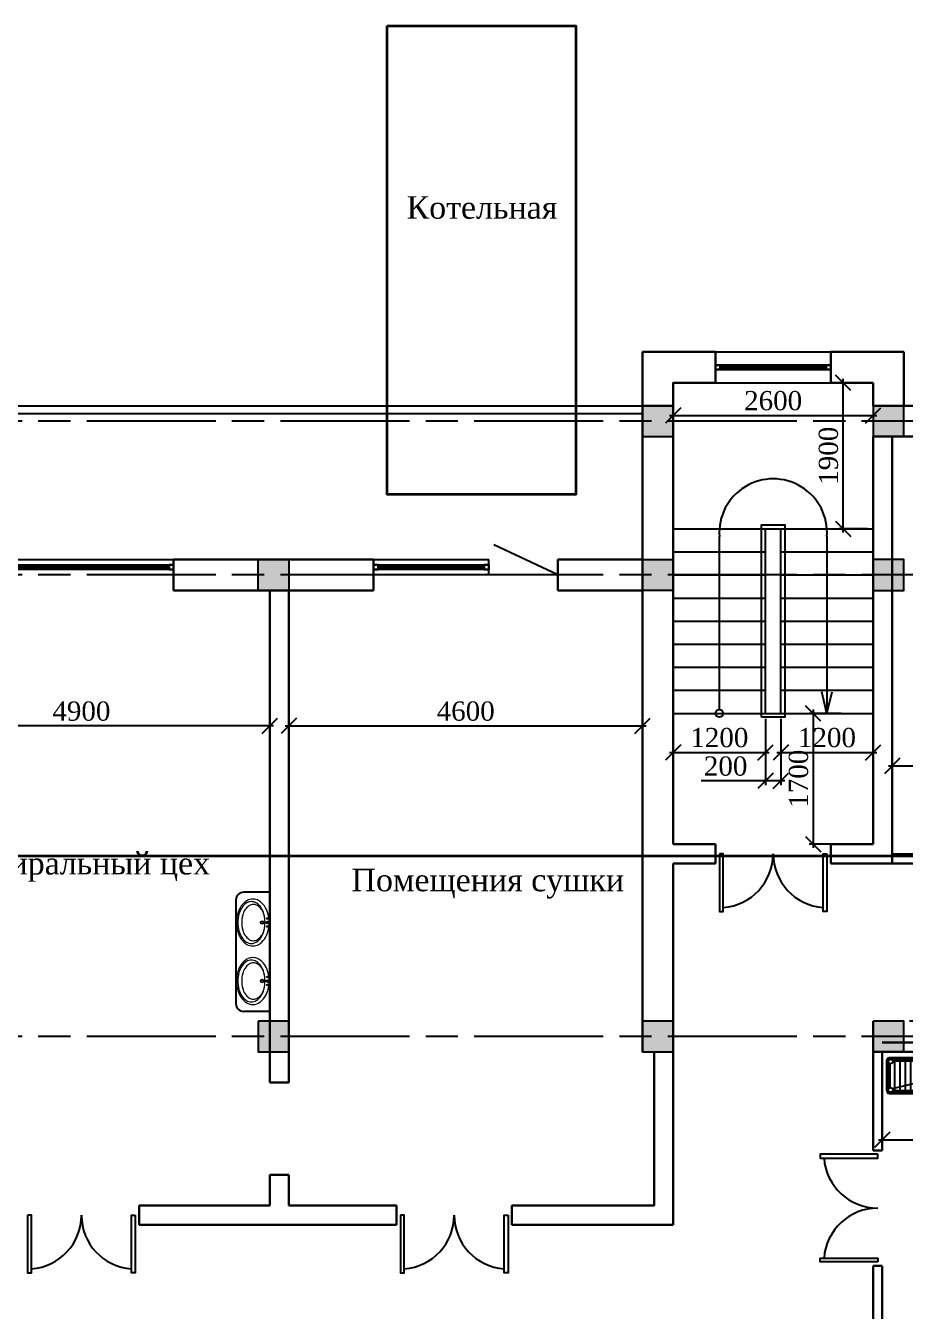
# Model space of a CAD drawing. Header units: inches. Extents: x 2870606 to 3671143, y -733551 to -473558.
# Drawn here: x 3172938 to 3184382, y -596920 to -580203 of the extents above; entities that cross this region are included whole.
import ezdxf

# ---------------------------------------------------------------- set-up
doc = ezdxf.new("R2010")
doc.units = ezdxf.units.IN
doc.header["$MEASUREMENT"] = 0
doc.linetypes.add('ACAD_ISO08W100', pattern=[36, 24, -3, 6, -3])
for name, color, linetype, lineweight in [('-DWG_ANA', 7, 'Continuous', 50), ('-DWG_DETAY1', 7, 'Continuous', 25), ('1', 7, 'Continuous', 18)]:
    doc.layers.add(name, color=color, linetype=linetype, lineweight=lineweight)
doc.layers.add('A_Windows', color=160, linetype='Continuous')
doc.layers.add('ШРИФТ', color=7, linetype='Continuous')
doc.styles.add('GENERATED_STYLE_1', font='times.ttf')
doc.styles.add('J~stule', font='dutch.ttf')
doc.linetypes.add('FENCELINE1', pattern='A,0.25,-0.1,[133,ltypeshp.shx,S=0.1,R=0,X=-0.1,Y=0],-0.1,1', length=1.45)
doc.dimstyles.new('J~style', dxfattribs={"dimscale": 100, "dimtxt": 2.5, "dimasz": 2, "dimexe": 0.55, "dimexo": 0.725, "dimtad": 1, "dimdec": 0, "dimdsep": 46, "dimtxsty": 'J~stule', "dimblk": 'OBLIQUE', "dimcen": 2, "dimdle": 0.5, "dimadec": 0, "dimazin": 0, "dimtfac": 1, "dimtdec": 0, "dimtmove": 0, "dimatfit": 3, "dimfxl": 1, "dimarcsym": 0})

# ---------------------------------------------------------------- blocks, each defined once
blk = doc.blocks.new('_Oblique')
at = {"color": 0, "linetype": 'ByBlock', "lineweight": -2}
blk.add_line((-0.5, -0.5), (0.5, 0.5), dxfattribs=at)
blk = doc.blocks.new('*D185')
at = {"color": 0, "lineweight": -2, "transparency": 16777216}
for p, q in [((3187043, -589299), (3187043, -589884)), ((3184213, -589471), (3184213, -589884)), ((3184163, -589829), (3187093, -589829))]:
    blk.add_line(p, q, dxfattribs=at)
at = {"layer": 'Defpoints', "color": 0, "lineweight": 35, "transparency": 16777216}
for p in [(3187043, -589227, -15), (3184213, -589399), (3187043, -589829)]:
    blk.add_point(p, dxfattribs=at)
at = {"color": 0, "lineweight": -2, "transparency": 16777216, "xscale": 200, "yscale": 200, "zscale": 200, "rotation": 180}
blk.add_blockref('_Oblique', (3184213, -589829), dxfattribs=at)
at = {"color": 0, "lineweight": -2, "transparency": 16777216, "xscale": 200, "yscale": 200, "zscale": 200}
blk.add_blockref('_Oblique', (3187043, -589829), dxfattribs=at)
at = {"color": 0, "transparency": 16777216, "insert": (3185628, -589639), "char_height": 250, "attachment_point": 5, "style": 'J~stule'}
blk.add_mtext('2830', dxfattribs=at)
blk = doc.blocks.new('*D187')
at = {"color": 0, "lineweight": -2, "transparency": 16777216}
for p, q in [((3184286, -591095), (3185313, -591095)), ((3185258, -593195), (3185258, -591045)), ((3184436, -593145), (3185313, -593145))]:
    blk.add_line(p, q, dxfattribs=at)
at = {"layer": 'Defpoints', "color": 0, "lineweight": 35, "transparency": 16777216}
for p in [(3184213, -591095), (3185258, -591095), (3184363, -593145)]:
    blk.add_point(p, dxfattribs=at)
at = {"color": 0, "lineweight": -2, "transparency": 16777216, "xscale": 200, "yscale": 200, "zscale": 200}
for p, rotation in [((3185258, -591095), 90), ((3185258, -593145), 270)]:
    blk.add_blockref('_Oblique', p, dxfattribs=dict(at, rotation=rotation))
at = {"color": 0, "transparency": 16777216, "insert": (3185065, -592120), "char_height": 250, "attachment_point": 5, "rotation": 90, "style": 'J~stule'}
blk.add_mtext('2050', dxfattribs=at)
blk = doc.blocks.new('hfhfrt')
at = {"lineweight": 13}
blk.add_line((1120341, -286193), (1120341, -284643), dxfattribs=at)
at = {"color": 7}
for p, q in [((1120341, -284643), (1120680, -284643)), ((1120341, -286193), (1120680, -286193))]:
    blk.add_line(p, q, dxfattribs=at)
blk.add_line((1120780, -286093), (1120780, -284743))
at = {"lineweight": 13}
for centre, radius in [((1120370, -285038), 17.3), ((1120370, -284986), 9.72), ((1120440, -285038), 23.1), ((1120440, -285038), 14.7), ((1120370, -285038), 10.5), ((1120370, -285090), 9.72), ((1120370, -285799), 17.3), ((1120370, -285747), 9.72), ((1120370, -285799), 10.5), ((1120370, -285851), 9.72), ((1120440, -285799), 23.1), ((1120440, -285799), 14.7)]:
    blk.add_circle(centre, radius, dxfattribs=at)
at = {"color": 7}
for centre, start, end in [((1120680, -284743), 0, 90), ((1120680, -286093), 270, 0)]:
    blk.add_arc(centre, 100, start, end, dxfattribs=at)
at = {"lineweight": 13}
for centre, radius, start, end in [((1120673, -285006), 321, 145.0207, 163.8377), ((1120605, -284958), 237, 120.6261, 145.0207), ((1120700, -285006), 294, 146.8349, 164.8534), ((1120596, -284967), 178, 122.8146, 147.2843), ((1120626, -284958), 206, 122.3676, 146.8349), ((1120561, -284885), 152, 90, 120.6261), ((1120554, -284901), 100, 90, 122.8146), ((1120580, -284885), 119, 90, 122.3676), ((1120554, -284901), 100, 57.1854, 90), ((1120561, -284885), 152, 59.3739, 90), ((1120580, -284885), 119, 57.6324, 90), ((1120511, -284967), 178, 32.7157, 57.1854), ((1120518, -284958), 237, 34.9793, 59.3739), ((1120533, -284958), 206, 33.1651, 57.6324), ((1120459, -285006), 294, 15.1466, 33.1651), ((1120449, -285006), 321, 16.1623, 34.9793), ((1120782, -285038), 434, 163.8377, 180), ((1120817, -285038), 415, 164.8534, 180), ((1120769, -285038), 367, 165.0999, 180), ((1120663, -285010), 258, 147.2843, 165.0999), ((1120445, -285010), 258, 14.9001, 32.7157), ((1120338, -285038), 367, 0, 14.9001), ((1120342, -285038), 415, 0, 15.1466), ((1120340, -285038), 434, 0, 16.1623), ((1120782, -285038), 434, 180, 196.1623), ((1120673, -285069), 321, 196.1623, 214.9793), ((1120769, -285038), 367, 180, 194.9001), ((1120817, -285038), 415, 180, 195.1466), ((1120663, -285066), 258, 194.9001, 212.7157), ((1120700, -285070), 294, 195.1466, 213.1651), ((1120445, -285066), 258, 327.2843, 345.0999), ((1120338, -285038), 367, 345.0999, 0), ((1120459, -285070), 294, 326.8349, 344.8534), ((1120449, -285069), 321, 325.0207, 343.8377), ((1120342, -285038), 415, 344.8534, 0), ((1120340, -285038), 434, 343.8377, 0), ((1120605, -285117), 237, 214.9793, 239.3739), ((1120596, -285109), 178, 212.7157, 237.1854), ((1120626, -285118), 206, 213.1651, 237.6324), ((1120561, -285191), 152, 239.3739, 270), ((1120554, -285174), 100, 237.1854, 270), ((1120580, -285191), 119, 237.6324, 270), ((1120554, -285174), 100, 270, 302.8146), ((1120561, -285191), 152, 270, 300.6261), ((1120580, -285191), 119, 270, 302.3676), ((1120511, -285109), 178, 302.8146, 327.2843), ((1120518, -285117), 237, 300.6261, 325.0207), ((1120533, -285118), 206, 302.3676, 326.8349), ((1120605, -285719), 237, 120.6261, 145.0207), ((1120561, -285646), 152, 90, 120.6261), ((1120580, -285646), 119, 90, 122.3676), ((1120561, -285646), 152, 59.3739, 90), ((1120580, -285646), 119, 57.6324, 90), ((1120518, -285719), 237, 34.9793, 59.3739), ((1120782, -285799), 434, 163.8377, 180), ((1120673, -285767), 321, 145.0207, 163.8377), ((1120817, -285799), 415, 164.8534, 180), ((1120663, -285771), 258, 147.2843, 165.0999), ((1120700, -285767), 294, 146.8349, 164.8534), ((1120596, -285728), 178, 122.8146, 147.2843), ((1120626, -285719), 206, 122.3676, 146.8349), ((1120554, -285662), 100, 90, 122.8146), ((1120554, -285662), 100, 57.1854, 90), ((1120511, -285728), 178, 32.7157, 57.1854), ((1120533, -285719), 206, 33.1651, 57.6324), ((1120445, -285771), 258, 14.9001, 32.7157), ((1120459, -285767), 294, 15.1466, 33.1651), ((1120449, -285767), 321, 16.1623, 34.9793), ((1120342, -285799), 415, 0, 15.1466), ((1120340, -285799), 434, 0, 16.1623), ((1120782, -285799), 434, 180, 196.1623), ((1120769, -285799), 367, 165.0999, 180), ((1120769, -285799), 367, 180, 194.9001), ((1120817, -285799), 415, 180, 195.1466), ((1120338, -285799), 367, 0, 14.9001), ((1120338, -285799), 367, 345.0999, 0), ((1120342, -285799), 415, 344.8534, 0), ((1120340, -285799), 434, 343.8377, 0), ((1120673, -285830), 321, 196.1623, 214.9793), ((1120605, -285878), 237, 214.9793, 239.3739), ((1120663, -285827), 258, 194.9001, 212.7157), ((1120700, -285831), 294, 195.1466, 213.1651), ((1120596, -285870), 178, 212.7157, 237.1854), ((1120626, -285879), 206, 213.1651, 237.6324), ((1120554, -285935), 100, 237.1854, 270), ((1120554, -285935), 100, 270, 302.8146), ((1120511, -285870), 178, 302.8146, 327.2843), ((1120518, -285878), 237, 300.6261, 325.0207), ((1120533, -285879), 206, 302.3676, 326.8349), ((1120445, -285827), 258, 327.2843, 345.0999), ((1120459, -285831), 294, 326.8349, 344.8534), ((1120449, -285830), 321, 325.0207, 343.8377), ((1120561, -285952), 152, 239.3739, 270), ((1120580, -285952), 119, 237.6324, 270), ((1120561, -285952), 152, 270, 300.6261), ((1120580, -285952), 119, 270, 302.3676)]:
    blk.add_arc(centre, radius, start, end, dxfattribs=at)
blk = doc.blocks.new('1111dgr')
at = {"layer": '-DWG_ANA', "color": 0}
blk.add_lwpolyline([(-54212514, -157823672, 0.414214), (-54212484, -157823702), (-54212094, -157823702, 0.414214), (-54212064, -157823672), (-54212064, -157822232, 0.414214), (-54212094, -157822202), (-54212484, -157822202, 0.414214), (-54212514, -157822232)], format="xyb", close=True, dxfattribs=at)
at = {"layer": '-DWG_DETAY1', "color": 0}
for points in [[(-54212484, -157822282), (-54212294, -157822282)], [(-54212484, -157823622), (-54212484, -157822282)], [(-54212124, -157823632), (-54212454, -157822272)], [(-54212434, -157822232), (-54212144, -157822232)], [(-54212134, -157822282), (-54212094, -157822282)], [(-54212094, -157822282), (-54212094, -157823622)], [(-54212484, -157822352), (-54212294, -157822352)], [(-54212484, -157822422), (-54212294, -157822422)], [(-54212484, -157822492), (-54212294, -157822492)], [(-54212134, -157822352), (-54212094, -157822352)], [(-54212134, -157822422), (-54212094, -157822422)], [(-54212134, -157822492), (-54212094, -157822492)], [(-54212484, -157822562), (-54212294, -157822562)], [(-54212484, -157822632), (-54212094, -157822632)], [(-54212134, -157822562), (-54212094, -157822562)], [(-54212484, -157822702), (-54212094, -157822702)], [(-54212484, -157822772), (-54212094, -157822772)], [(-54212484, -157822842), (-54212094, -157822842)], [(-54212484, -157822912), (-54212094, -157822912)], [(-54212484, -157822982), (-54212094, -157822982)], [(-54212484, -157823052), (-54212094, -157823052)], [(-54212484, -157823122), (-54212094, -157823122)], [(-54212484, -157823192), (-54212094, -157823192)], [(-54212484, -157823262), (-54212094, -157823262)], [(-54212484, -157823332), (-54212094, -157823332)], [(-54212484, -157823402), (-54212094, -157823402)], [(-54212484, -157823472), (-54212094, -157823472)], [(-54212484, -157823542), (-54212094, -157823542)], [(-54212484, -157823612), (-54212094, -157823612)], [(-54212434, -157823672), (-54212144, -157823672)]]:
    blk.add_lwpolyline(points, dxfattribs=at)
for centre in [(-54212474, -157822242), (-54212104, -157822242), (-54212474, -157823662), (-54212104, -157823662)]:
    blk.add_circle(centre, 30, dxfattribs=at)
blk = doc.blocks.new('*D172')
at = {"color": 0, "lineweight": -2, "transparency": 16777216}
for p, q in [((3176363, -588875), (3176363, -589362)), ((3180963, -588875), (3180963, -589362)), ((3176313, -589307), (3181013, -589307))]:
    blk.add_line(p, q, dxfattribs=at)
at = {"layer": 'Defpoints', "color": 0, "lineweight": 35, "transparency": 16777216}
for p in [(3176363, -588802), (3180963, -588802), (3180963, -589307)]:
    blk.add_point(p, dxfattribs=at)
at = {"color": 0, "lineweight": -2, "transparency": 16777216, "xscale": 200, "yscale": 200, "zscale": 200, "rotation": 180}
blk.add_blockref('_Oblique', (3176363, -589307), dxfattribs=at)
at = {"color": 0, "lineweight": -2, "transparency": 16777216, "xscale": 200, "yscale": 200, "zscale": 200}
blk.add_blockref('_Oblique', (3180963, -589307), dxfattribs=at)
at = {"color": 0, "transparency": 16777216, "insert": (3178663, -589117), "char_height": 250, "attachment_point": 5, "style": 'J~stule'}
blk.add_mtext('4600', dxfattribs=at)
blk = doc.blocks.new('*U65')
at = {"color": 7, "lineweight": 30}
for points in [[(0, 60), (60, 60), (60, 0), (0, 0)], [(1500, 60), (1440, 60), (1440, 0), (1500, 0)]]:
    blk.add_lwpolyline(points, close=True, dxfattribs=at)
at = {"color": 4, "lineweight": 25}
for points in [[(60, 60), (1440, 60), (1440, 0), (60, 0)], [(60, 35), (1440, 35), (1440, 25), (60, 25)]]:
    blk.add_lwpolyline(points, close=True, dxfattribs=at)
blk = doc.blocks.new('*U56')
at = {"color": 7, "lineweight": 30}
for points in [[(0, 60), (60, 60), (60, 0), (0, 0)], [(2400, 60), (2340, 60), (2340, 0), (2400, 0)]]:
    blk.add_lwpolyline(points, close=True, dxfattribs=at)
at = {"color": 4, "lineweight": 25}
for points in [[(60, 60), (2340, 60), (2340, 0), (60, 0)], [(60, 35), (2340, 35), (2340, 25), (60, 25)]]:
    blk.add_lwpolyline(points, close=True, dxfattribs=at)
blk = doc.blocks.new('*D258')
at = {"color": 0, "lineweight": -2, "transparency": 16777216}
for p, q in [((3184083, -594429), (3184083, -594744)), ((3189963, -594429), (3189963, -594744)), ((3184033, -594689), (3190013, -594689))]:
    blk.add_line(p, q, dxfattribs=at)
at = {"layer": 'Defpoints', "color": 0, "lineweight": 35, "transparency": 16777216}
for p in [(3184083, -594356), (3189963, -594356), (3189963, -594689)]:
    blk.add_point(p, dxfattribs=at)
at = {"color": 0, "lineweight": -2, "transparency": 16777216, "xscale": 200, "yscale": 200, "zscale": 200, "rotation": 180}
blk.add_blockref('_Oblique', (3184083, -594689), dxfattribs=at)
at = {"color": 0, "lineweight": -2, "transparency": 16777216, "xscale": 200, "yscale": 200, "zscale": 200}
blk.add_blockref('_Oblique', (3189963, -594689), dxfattribs=at)
at = {"color": 0, "transparency": 16777216, "insert": (3187023, -594497), "char_height": 250, "attachment_point": 5, "style": 'J~stule'}
blk.add_mtext('5880', dxfattribs=at)
blk = doc.blocks.new('*D260')
at = {"color": 0, "lineweight": -2, "transparency": 16777216}
for p, q in [((3183185, -589095), (3183185, -590895)), ((3183547, -589145), (3183130, -589145)), ((3183547, -590845), (3183130, -590845))]:
    blk.add_line(p, q, dxfattribs=at)
at = {"layer": 'Defpoints', "color": 0, "lineweight": 35, "transparency": 16777216}
for p in [(3183620, -589145), (3183185, -590845), (3183620, -590845)]:
    blk.add_point(p, dxfattribs=at)
at = {"color": 0, "lineweight": -2, "transparency": 16777216, "xscale": 200, "yscale": 200, "zscale": 200}
for p, rotation in [((3183185, -589145), 90), ((3183185, -590845), 270)]:
    blk.add_blockref('_Oblique', p, dxfattribs=dict(at, rotation=rotation))
at = {"color": 0, "transparency": 16777216, "insert": (3182994, -589995), "char_height": 250, "attachment_point": 5, "rotation": 90, "style": 'J~stule'}
blk.add_mtext('1700', dxfattribs=at)
blk = doc.blocks.new('*D262')
at = {"color": 0, "lineweight": -2, "transparency": 16777216}
for p, q in [((3183891, -584845), (3183519, -584845)), ((3183574, -586795), (3183574, -584795)), ((3183891, -586745), (3183519, -586745))]:
    blk.add_line(p, q, dxfattribs=at)
at = {"layer": 'Defpoints', "color": 0, "lineweight": 35, "transparency": 16777216}
for p in [(3183574, -584845), (3183963, -584845), (3183963, -586745)]:
    blk.add_point(p, dxfattribs=at)
at = {"color": 0, "lineweight": -2, "transparency": 16777216, "xscale": 200, "yscale": 200, "zscale": 200}
for p, rotation in [((3183574, -584845), 90), ((3183574, -586745), 270)]:
    blk.add_blockref('_Oblique', p, dxfattribs=dict(at, rotation=rotation))
at = {"color": 0, "transparency": 16777216, "insert": (3183383, -585795), "char_height": 250, "attachment_point": 5, "rotation": 90, "style": 'J~stule'}
blk.add_mtext('1900', dxfattribs=at)
blk = doc.blocks.new('*D263')
at = {"color": 0, "lineweight": -2, "transparency": 16777216}
for p, q in [((3181363, -584918), (3181363, -585325)), ((3183963, -584918), (3183963, -585325)), ((3181313, -585270), (3184013, -585270))]:
    blk.add_line(p, q, dxfattribs=at)
at = {"layer": 'Defpoints', "color": 0, "lineweight": 35, "transparency": 16777216}
for p in [(3181363, -584845), (3183963, -584845), (3183963, -585270)]:
    blk.add_point(p, dxfattribs=at)
at = {"color": 0, "lineweight": -2, "transparency": 16777216, "xscale": 200, "yscale": 200, "zscale": 200, "rotation": 180}
blk.add_blockref('_Oblique', (3181363, -585270), dxfattribs=at)
at = {"color": 0, "lineweight": -2, "transparency": 16777216, "xscale": 200, "yscale": 200, "zscale": 200}
blk.add_blockref('_Oblique', (3183963, -585270), dxfattribs=at)
at = {"color": 0, "transparency": 16777216, "insert": (3182663, -585080), "char_height": 250, "attachment_point": 5, "style": 'J~stule'}
blk.add_mtext('2600', dxfattribs=at)
blk = doc.blocks.new('*D264')
at = {"color": 0, "lineweight": -2, "transparency": 16777216}
for p, q in [((3181363, -589218), (3181363, -589707)), ((3182563, -589218), (3182563, -589707)), ((3181313, -589652), (3182613, -589652))]:
    blk.add_line(p, q, dxfattribs=at)
at = {"layer": 'Defpoints', "color": 0, "lineweight": 35, "transparency": 16777216}
for p in [(3181363, -589145), (3182563, -589145), (3182563, -589652)]:
    blk.add_point(p, dxfattribs=at)
at = {"color": 0, "lineweight": -2, "transparency": 16777216, "xscale": 200, "yscale": 200, "zscale": 200, "rotation": 180}
blk.add_blockref('_Oblique', (3181363, -589652), dxfattribs=at)
at = {"color": 0, "lineweight": -2, "transparency": 16777216, "xscale": 200, "yscale": 200, "zscale": 200}
blk.add_blockref('_Oblique', (3182563, -589652), dxfattribs=at)
at = {"color": 0, "transparency": 16777216, "insert": (3181963, -589461), "char_height": 250, "attachment_point": 5, "style": 'J~stule'}
blk.add_mtext('1200', dxfattribs=at)
blk = doc.blocks.new('*D261')
at = {"color": 0, "lineweight": -2, "transparency": 16777216}
for p, q in [((3182763, -589218), (3182763, -589707)), ((3183963, -589218), (3183963, -589707)), ((3182713, -589652), (3184013, -589652))]:
    blk.add_line(p, q, dxfattribs=at)
at = {"layer": 'Defpoints', "color": 0, "lineweight": 35, "transparency": 16777216}
for p in [(3182763, -589145), (3183963, -589145), (3183963, -589652)]:
    blk.add_point(p, dxfattribs=at)
at = {"color": 0, "lineweight": -2, "transparency": 16777216, "xscale": 200, "yscale": 200, "zscale": 200, "rotation": 180}
blk.add_blockref('_Oblique', (3182763, -589652), dxfattribs=at)
at = {"color": 0, "lineweight": -2, "transparency": 16777216, "xscale": 200, "yscale": 200, "zscale": 200}
blk.add_blockref('_Oblique', (3183963, -589652), dxfattribs=at)
at = {"color": 0, "transparency": 16777216, "insert": (3183363, -589461), "char_height": 250, "attachment_point": 5, "style": 'J~stule'}
blk.add_mtext('1200', dxfattribs=at)
blk = doc.blocks.new('*D259')
at = {"color": 0, "lineweight": -2, "transparency": 16777216}
for p, q in [((3182563, -589218), (3182563, -590077)), ((3182763, -589218), (3182763, -590077)), ((3182563, -590022), (3181727, -590022)), ((3182813, -590022), (3182563, -590022))]:
    blk.add_line(p, q, dxfattribs=at)
at = {"layer": 'Defpoints', "color": 0, "lineweight": 35, "transparency": 16777216}
for p in [(3182563, -589145), (3182763, -589145), (3182563, -590022)]:
    blk.add_point(p, dxfattribs=at)
at = {"color": 0, "lineweight": -2, "transparency": 16777216, "xscale": 200, "yscale": 200, "zscale": 200, "rotation": 180}
blk.add_blockref('_Oblique', (3182563, -590022), dxfattribs=at)
at = {"color": 0, "lineweight": -2, "transparency": 16777216, "xscale": 200, "yscale": 200, "zscale": 200}
blk.add_blockref('_Oblique', (3182763, -590022), dxfattribs=at)
at = {"color": 0, "transparency": 16777216, "insert": (3182045, -589832), "char_height": 250, "attachment_point": 5, "style": 'J~stule'}
blk.add_mtext('200', dxfattribs=at)
blk = doc.blocks.new('*D265')
at = {"color": 0, "lineweight": -2, "transparency": 16777216}
for p, q in [((3171213, -589012), (3171213, -589362)), ((3176113, -589012), (3176113, -589362)), ((3176163, -589307), (3171163, -589307))]:
    blk.add_line(p, q, dxfattribs=at)
at = {"layer": 'Defpoints', "color": 0, "lineweight": 35, "transparency": 16777216}
for p in [(3171213, -588940), (3176113, -588940), (3171213, -589307)]:
    blk.add_point(p, dxfattribs=at)
at = {"color": 0, "lineweight": -2, "transparency": 16777216, "xscale": 200, "yscale": 200, "zscale": 200, "rotation": 180}
blk.add_blockref('_Oblique', (3171213, -589307), dxfattribs=at)
at = {"color": 0, "lineweight": -2, "transparency": 16777216, "xscale": 200, "yscale": 200, "zscale": 200}
blk.add_blockref('_Oblique', (3176113, -589307), dxfattribs=at)
at = {"color": 0, "transparency": 16777216, "insert": (3173663, -589117), "char_height": 250, "attachment_point": 5, "style": 'J~stule'}
blk.add_mtext('4900', dxfattribs=at)

msp = doc.modelspace()

# ---------------------------------------------------------------- hatches: boundary and pattern name
h = msp.add_hatch(color=256)
h.dxf.hatch_style = 1
h.paths.add_polyline_path([(3181363.36, -585545.19), (3181363.36, -585145.19), (3180963.36, -585145.19), (3180963.36, -585545.19)])
h = msp.add_hatch(color=256)
h.dxf.hatch_style = 1
h.paths.add_polyline_path([(3184363.36, -585545.19), (3184363.36, -585145.19), (3183963.36, -585145.19), (3183963.36, -585545.19)])
h = msp.add_hatch(color=256)
h.dxf.hatch_style = 1
h.paths.add_polyline_path([(3176363.36, -587145.19), (3176363.36, -587545.19), (3175963.36, -587545.19), (3175963.36, -587145.19)])
h = msp.add_hatch(color=256)
h.dxf.hatch_style = 1
h.paths.add_polyline_path([(3181363.36, -587145.19), (3181363.36, -587545.19), (3180963.36, -587545.19), (3180963.36, -587145.19)])
h = msp.add_hatch(color=256)
h.dxf.hatch_style = 1
h.paths.add_polyline_path([(3184363.36, -587545.19), (3184363.36, -587145.19), (3183963.36, -587145.19), (3183963.36, -587545.19)])
h = msp.add_hatch(color=256)
h.dxf.hatch_style = 1
h.paths.add_polyline_path([(3176363.36, -593545.19), (3176363.36, -593145.19), (3175963.36, -593145.19), (3175963.36, -593545.19)])
h = msp.add_hatch(color=256)
h.dxf.hatch_style = 1
h.paths.add_polyline_path([(3181363.36, -593545.19), (3181363.36, -593145.19), (3180963.36, -593145.19), (3180963.36, -593545.19)])
h = msp.add_hatch(color=256)
h.dxf.hatch_style = 1
h.paths.add_polyline_path([(3184363.36, -593545.19), (3184363.36, -593145.19), (3183963.36, -593145.19), (3183963.36, -593545.19)])

# ---------------------------------------------------------------- linework, layer by layer
at = {"lineweight": 30}
for p, q in [((3181913.36, -584445.19), (3180963.36, -584445.19)), ((3180963.36, -584445.19), (3180963.36, -585145.19)), ((3181913.36, -584445.19), (3181913.36, -584845.19)), ((3183413.36, -584445.19), (3183413.36, -584845.19)), ((3184363.36, -584445.19), (3183413.36, -584445.19)), ((3184363.36, -585145.19), (3184363.36, -584445.19)), ((3183963.36, -584845.19), (3183413.36, -584845.19)), ((3183963.36, -585145.19), (3183963.36, -584845.19)), ((3183963.36, -590845.19), (3183963.36, -585545.19)), ((3184213.36, -591095.19), (3184213.36, -585545.19)), ((3174863.36, -587145.19), (3177463.36, -587145.19)), ((3174863.36, -587545.19), (3174863.36, -587145.19)), ((3177463.36, -587545.19), (3177463.36, -587145.19)), ((3179863.36, -587145.19), (3180963.36, -587145.19)), ((3179863.36, -587545.19), (3179863.36, -587145.19)), ((3177463.36, -587545.19), (3174863.36, -587545.19)), ((3176113.36, -587545.19), (3176113.36, -593945.19)), ((3176363.36, -587545.19), (3176363.36, -593945.19)), ((3180963.36, -587545.19), (3179863.36, -587545.19)), ((3181363.36, -590845.19), (3181913.36, -590845.19)), ((3181913.36, -590845.19), (3181913.36, -591095.19)), ((3183413.36, -590845.19), (3183963.36, -590845.19)), ((3183413.36, -590845.19), (3183413.36, -591095.19)), ((3181363.36, -591095.19, -112.85), (3181913.36, -591095.19, -82.57)), ((3183413.36, -591095.19), (3184213.36, -591095.19, 44.04)), ((3185013.33, -590975.19), (3184213.36, -590975.19)), ((3185013.33, -591095.19), (3184213.36, -591095.19)), ((3183963.36, -593145.19, 56.18), (3183963.36, -594828.47)), ((3184083.36, -593425.19), (3189963.36, -593425.19)), ((3183963.36, -593545.19), (3190363.36, -593545.19)), ((3184083.36, -593545.19), (3184083.36, -594828.47)), ((3176113.36, -593945.19), (3176363.36, -593945.19)), ((3184083.36, -594828.47), (3183963.36, -594828.47)), ((3176113.36, -595145.19), (3176113.36, -595545.19)), ((3176113.36, -595145.19), (3176363.36, -595145.19)), ((3176363.36, -595145.19), (3176363.36, -595545.19)), ((3174413.36, -595545.19), (3174413.36, -595795.19)), ((3177763.36, -595545.19), (3177763.36, -595795.19)), ((3179263.36, -595545.19), (3179263.36, -595795.19)), ((3183963.36, -596328.47), (3183963.36, -597795.19)), ((3184083.36, -596328.47), (3183963.36, -596328.47)), ((3184083.36, -596328.47), (3184083.36, -599145.19))]:
    msp.add_line(p, q, dxfattribs=at)
for p, q in [((3181913.36, -584445.19), (3183413.36, -584445.19)), ((3181913.36, -584845.19), (3183413.36, -584845.19)), ((3166363.36, -585145.19), (3180963.36, -585145.19)), ((3181363.36, -586745.19), (3183963.36, -586745.19)), ((3182563.36, -589145.19), (3182563.36, -586745.19)), ((3182763.36, -589145.19), (3182763.36, -586745.19)), ((3181963.36, -589095.19), (3181963.36, -586845.19)), ((3183363.36, -586845.19), (3183363.36, -589145.19)), ((3181363.36, -587045.19), (3182563.36, -587045.19)), ((3182763.36, -587045.19), (3183963.36, -587045.19)), ((3174863.36, -587305.19), (3174863.36, -587145.19, 87.82)), ((3178963.36, -587345.19), (3178963.36, -587145.19)), ((3181363.36, -587345.19), (3182563.36, -587345.19)), ((3182763.36, -587345.19), (3183963.36, -587345.19)), ((3181363.36, -587645.19), (3182563.36, -587645.19)), ((3182763.36, -587645.19), (3183963.36, -587645.19)), ((3181363.36, -587945.19), (3182563.36, -587945.19)), ((3182763.36, -587945.19), (3183963.36, -587945.19)), ((3181363.36, -588245.19), (3182563.36, -588245.19)), ((3182763.36, -588245.19), (3183963.36, -588245.19)), ((3181363.36, -588545.19), (3182563.36, -588545.19)), ((3182763.36, -588545.19), (3183963.36, -588545.19)), ((3181363.36, -588845.19), (3182563.36, -588845.19)), ((3182763.36, -588845.19), (3183963.36, -588845.19)), ((3183363.36, -589145.19), (3183297.38, -588866.01)), ((3183363.36, -589145.19), (3183429.34, -588866.01)), ((3181363.36, -589145.19), (3183963.36, -589145.19))]:
    msp.add_line(p, q)
at = {"linetype": 'FENCELINE1', "ltscale": 200}
msp.add_line((3166363.36, -585245.19), (3180963.36, -585245.19), dxfattribs=at)
at = {"color": 252, "linetype": 'ACAD_ISO08W100', "ltscale": 70}
for p, q in [((3193052.28, -585345.19), (3127158.59, -585345.19)), ((3193052.28, -587345.19), (3127158.59, -587345.19)), ((3193052.28, -593345.19), (3127158.59, -593345.19))]:
    msp.add_line(p, q, dxfattribs=at)
at = {"color": 1, "lineweight": 35}
msp.add_line((3124914.2, -590998.85), (3194717.55, -590998.85), dxfattribs=at)
msp.add_lwpolyline([(3177639.9, -580202.84), (3180097.63, -580202.84), (3180097.63, -586300.71), (3177639.9, -586300.71)], close=True, dxfattribs=at)
at = {"lineweight": 30}
for points in [[(3181913.36, -584845.19), (3181363.36, -584845.19), (3181363.36, -590845.19)], [(3181363.36, -585145.19), (3180963.36, -585145.19), (3180963.36, -593545.19)], [(3184913.36, -585145.19), (3183963.36, -585145.19)], [(3184913.36, -585545.19), (3183963.36, -585545.19)], [(3181363.36, -591095.19), (3181363.36, -595795.19)], [(3181113.36, -593545.19), (3181113.36, -595545.19), (3179263.36, -595545.19)], [(3176113.36, -595545.19), (3174413.36, -595545.19)], [(3177763.36, -595545.19), (3176363.36, -595545.19)], [(3177763.36, -595795.19), (3174413.36, -595795.19)], [(3181363.36, -595795.19), (3181363.36, -595795.19), (3179263.36, -595795.19)]]:
    msp.add_lwpolyline(points, dxfattribs=at)
for points in [[(3180963.36, -585145.19), (3180963.36, -585545.19), (3181363.36, -585545.19), (3181363.36, -585145.19)], [(3183963.36, -585145.19), (3183963.36, -585545.19), (3184363.36, -585545.19), (3184363.36, -585145.19)], [(3175963.36, -587545.19), (3175963.36, -587145.19), (3176363.36, -587145.19), (3176363.36, -587545.19)], [(3180963.36, -587545.19), (3180963.36, -587145.19), (3181363.36, -587145.19), (3181363.36, -587545.19)], [(3183963.36, -587145.19), (3183963.36, -587545.19), (3184363.36, -587545.19), (3184363.36, -587145.19)], [(3181963.36, -590970.19), (3181963.36, -591720.19), (3182013.36, -591720.19), (3182013.36, -590970.19)], [(3183363.36, -590970.19), (3183363.36, -591720.19), (3183313.36, -591720.19), (3183313.36, -590970.19)], [(3175963.36, -593145.19), (3175963.36, -593545.19), (3176363.36, -593545.19), (3176363.36, -593145.19)], [(3180963.36, -593145.19), (3180963.36, -593545.19), (3181363.36, -593545.19), (3181363.36, -593145.19)], [(3183963.36, -593145.19), (3183963.36, -593545.19), (3184363.36, -593545.19), (3184363.36, -593145.19)], [(3184023.36, -594878.47), (3183273.36, -594878.47), (3183273.36, -594928.47), (3184023.36, -594928.47)], [(3172963.36, -595670.19), (3172963.36, -596420.19), (3173013.36, -596420.19), (3173013.36, -595670.19)], [(3174363.36, -595670.19), (3174363.36, -596420.19), (3174313.36, -596420.19), (3174313.36, -595670.19)], [(3177813.36, -595670.19), (3177813.36, -596420.19), (3177863.36, -596420.19), (3177863.36, -595670.19)], [(3179213.36, -595670.19), (3179213.36, -596420.19), (3179163.36, -596420.19), (3179163.36, -595670.19)], [(3184023.36, -596278.47), (3183273.36, -596278.47), (3183273.36, -596228.47), (3184023.36, -596228.47)]]:
    msp.add_lwpolyline(points, close=True)
at = {"linetype": 'FENCELINE1', "ltscale": 200}
msp.add_lwpolyline([(3182513.36, -589195.19), (3182513.36, -586695.19), (3182813.36, -586695.19), (3182813.36, -589195.19)], close=True, dxfattribs=at)
for points, elevation in [([(3179863.36, -587345.19), (3179030.39, -586952.25)], -146.69), ([(3172463.36, -587145.19), (3174863.36, -587145.19)], -87.82), ([(3177463.36, -587145.19), (3178963.36, -587145.19)], -87.82), ([(3178963.36, -587345.19), (3177463.36, -587345.19)], -87.82)]:
    msp.add_lwpolyline(points, dxfattribs=dict(elevation=elevation))
msp.add_circle((3181963.36, -589145.19), 50)
for centre, radius, start, end in [((3182663.36, -586796.86), 701.67, 356.050132, 183.949868), ((3181963.36, -590970.19), 700, 274.096044, 0), ((3183363.36, -590970.19), 700, 180, 265.903956), ((3184023.36, -594878.47), 700, 184.096044, 270), ((3184023.36, -596278.47), 700, 90, 175.903956), ((3172963.36, -595670.19), 700, 274.096044, 0), ((3174363.36, -595670.19), 700, 180, 265.903956), ((3177813.36, -595670.19), 700, 274.096044, 0), ((3179213.36, -595670.19), 700, 180, 265.903956)]:
    msp.add_arc(centre, radius, start, end)

# ---------------------------------------------------------------- block references
at = {"rotation": 180}
msp.add_blockref('hfhfrt', (4296454.44, -877663.48), dxfattribs=at)
at = {"layer": '1', "color": 152, "lineweight": 25, "rotation": 270}
msp.add_blockref('1111dgr', (161007853.46, -54806145.32, -911.97), dxfattribs=at)
at = {"layer": 'A_Windows', "color": 5, "lineweight": 30, "xscale": -1, "rotation": 359.9999846070635}
msp.add_blockref('*U65', (3183413.36, -584675.19), dxfattribs=at)
at = {"layer": 'A_Windows', "color": 5, "lineweight": 30, "rotation": 1.53929364827328e-05}
for name, p in [('*U56', (3172463.36, -587275.19)), ('*U65', (3177463.36, -587275.19))]:
    msp.add_blockref(name, p, dxfattribs=at)

# ---------------------------------------------------------------- texts
at = {"layer": 'ШРИФТ', "color": 1, "style": 'GENERATED_STYLE_1'}
msp.add_text('Котельная', height=292.5, dxfattribs=at).set_placement((3177893.24, -582712.13))
at = {"layer": 'ШРИФТ', "style": 'GENERATED_STYLE_1'}
for s, p in [('Стиральный цех', (3172240.63, -591240.05)), ('Помещения сушки', (3177176.69, -591457.95))]:
    msp.add_text(s, height=292.5, dxfattribs=at).set_placement(p)

# ---------------------------------------------------------------- dimensions: what is measured, and where the dimension line sits
for base, p1, p2, picture, middle in [((3183574.05, -584845.19), (3183963.36, -586745.19), (3183963.36, -584845.19), '*D262', (3183383.17, -585795.19)), ((3183185.01, -590845.19), (3183619.66, -589145.19), (3183619.66, -590845.19), '*D260', (3182994.13, -589995.19)), ((3185258.09, -591095.19), (3184363.36, -593145.19), (3184213.36, -591095.19), '*D187', (3185065.39, -592120.19))]:
    dim = msp.add_linear_dim(base=base, p1=p1, p2=p2, angle=90, dimstyle='J~style', override={"dimdec": 1, "dimtdec": 1})
    dim.commit()
    dim.dimension.update_dxf_attribs({"geometry": picture, "text_midpoint": middle})
for base, p1, p2, picture, middle in [((3183963.36, -585270.18), (3181363.36, -584845.19), (3183963.36, -584845.19), '*D263', (3182663.36, -585080.16)), ((3171213.36, -589307.47), (3176113.36, -588939.98), (3171213.36, -588939.98), '*D265', (3173663.36, -589117.46)), ((3180963.36, -589307.47), (3176363.36, -588802.04), (3180963.36, -588802.04), '*D172', (3178663.36, -589117.46)), ((3182563.36, -589652.32), (3181363.36, -589145.19), (3182563.36, -589145.19), '*D264', (3181963.36, -589461.44)), ((3182563.36, -590022.02), (3182763.36, -589145.19), (3182563.36, -589145.19), '*D259', (3182044.96, -589832.01)), ((3183963.36, -589652.32), (3182763.36, -589145.19), (3183963.36, -589145.19), '*D261', (3183363.36, -589461.44)), ((3187043.36, -589829.11), (3184213.36, -589398.81), (3187043.36, -589226.76, -14.61), '*D185', (3185628.36, -589638.93)), ((3189963.36, -594689.45), (3184083.36, -594356), (3189963.36, -594356), '*D258', (3187023.36, -594496.75))]:
    dim = msp.add_linear_dim(base=base, p1=p1, p2=p2, dimstyle='J~style', override={"dimdec": 1, "dimtdec": 1})
    dim.commit()
    dim.dimension.update_dxf_attribs({"geometry": picture, "text_midpoint": middle})

doc.saveas('drawing.dxf')
